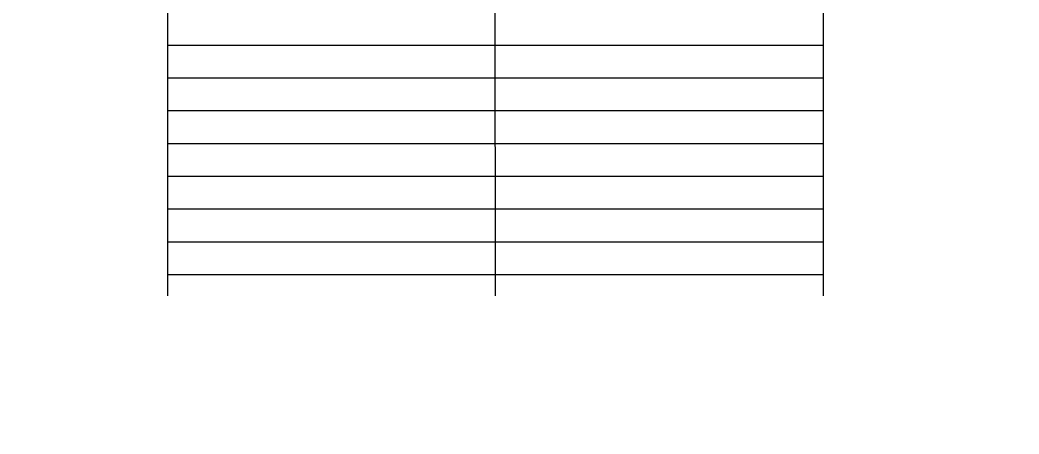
# Model space of a CAD drawing. Header units: millimetres. Extents: x 3355 to 129505, y 4600 to 34300.
# Drawn here: x 64556 to 70648, y 10592 to 13118 of the extents above; entities that cross this region are included whole.
import ezdxf
from ezdxf.xclip import XClip

# ---------------------------------------------------------------- set-up
doc = ezdxf.new("R2010")
doc.units = ezdxf.units.MM
doc.header["$LTSCALE"] = 800
doc.header["$XCLIPFRAME"] = 0
doc.linetypes.add('점선1', pattern=[2, 1.25, -0.75])
doc.layers.add('arch', color=8, linetype='Continuous')
doc.layers.add('건축도면', color=9, linetype='Continuous', lineweight=25)

# ---------------------------------------------------------------- blocks, each defined once
blk = doc.blocks.new('XR-현황측량도')
at = {"color": 0}
blk.add_lwpolyline([(86810.5, 78764.2, 0.043248), (87948.8, 77003.3, 0.113814), (91116.8, 74545.3, 0.13394), (93095.3, 74047.2), (94070.6, 74047.3), (99828.2, 74046.3), (108550.3, 74045.8), (116948, 74021.7), (126987.3, 74021.1), (128740.4, 73974.7), (135158.9, 74062.7), (143027.2, 74043.6), (151689.9, 74037.3), (154882.8, 74051.1), (162788.9, 74142.4), (171654.6, 74151.5), (178947.9, 74224.2), (185441.1, 74257.7), (186411.9, 74404.5), (193068.5, 76971.8, 0.271364), (196517.3, 81929.2), (196869.6, 86053.4), (196858.7, 91789.3), (196871.2, 109951.5)], format="xyb", dxfattribs=at)
blk.add_lwpolyline([(154882.8, 74051.1), (160042.8, 76594.1), (166254.5, 77087), (174069.8, 77401.9), (176495.8, 77803.3)], dxfattribs=at)
blk = doc.blocks.new('XR-PLAN', base_point=(461, 408.4))
at = {"layer": 'arch'}
h = blk.add_hatch(dxfattribs=at)
h.set_pattern_fill('_USER', color=256, scale=200, pattern_type=0)
h.set_pattern_definition([(0, (76900, 38765), (0, 200), [])])
h.paths.add_polyline_path([(72900, 38765), (72900, 42465), (76900, 42465), (76900, 38765)])
blk.add_line((74900, 38731.7), (74897.9, 42465), dxfattribs=at)
blk.add_lwpolyline([(72900, 38765), (76900, 38765), (76900, 42465), (72900, 42465)], close=True, dxfattribs=at)
ref = blk.add_blockref('XR-현황측량도', (-77510.5, -35338.3), dxfattribs=at)
XClip(ref).set_block_clipping_path([(86810.4680804907, 39538.2997129494), (224210.4680804907, 149938.2997129495)])

msp = doc.modelspace()

# ---------------------------------------------------------------- block references
at = {"layer": '건축도면', "color": 1, "linetype": '점선1', "ltscale": 0.2}
ref = msp.add_blockref('XR-PLAN', (-49033.32308, -27635.43025), dxfattribs=at)
XClip(ref).set_block_clipping_path([(56227.7345986668, 39479.2603850555), (77438.0684519374, 60194.2361228569)])
ref = msp.add_blockref('XR-PLAN', (-6983.32308, -27635.43025), dxfattribs=at)
XClip(ref).set_block_clipping_path([(56227.7345986668, 39479.2603850555), (77438.0684519374, 60194.2361228569)])
ref = msp.add_blockref('XR-PLAN', (35066.67692, -27635.43025), dxfattribs=at)
XClip(ref).set_block_clipping_path([(56227.7345986668, 39479.2603850555), (77438.0684519374, 60194.2361228569)])

doc.saveas('drawing.dxf')
